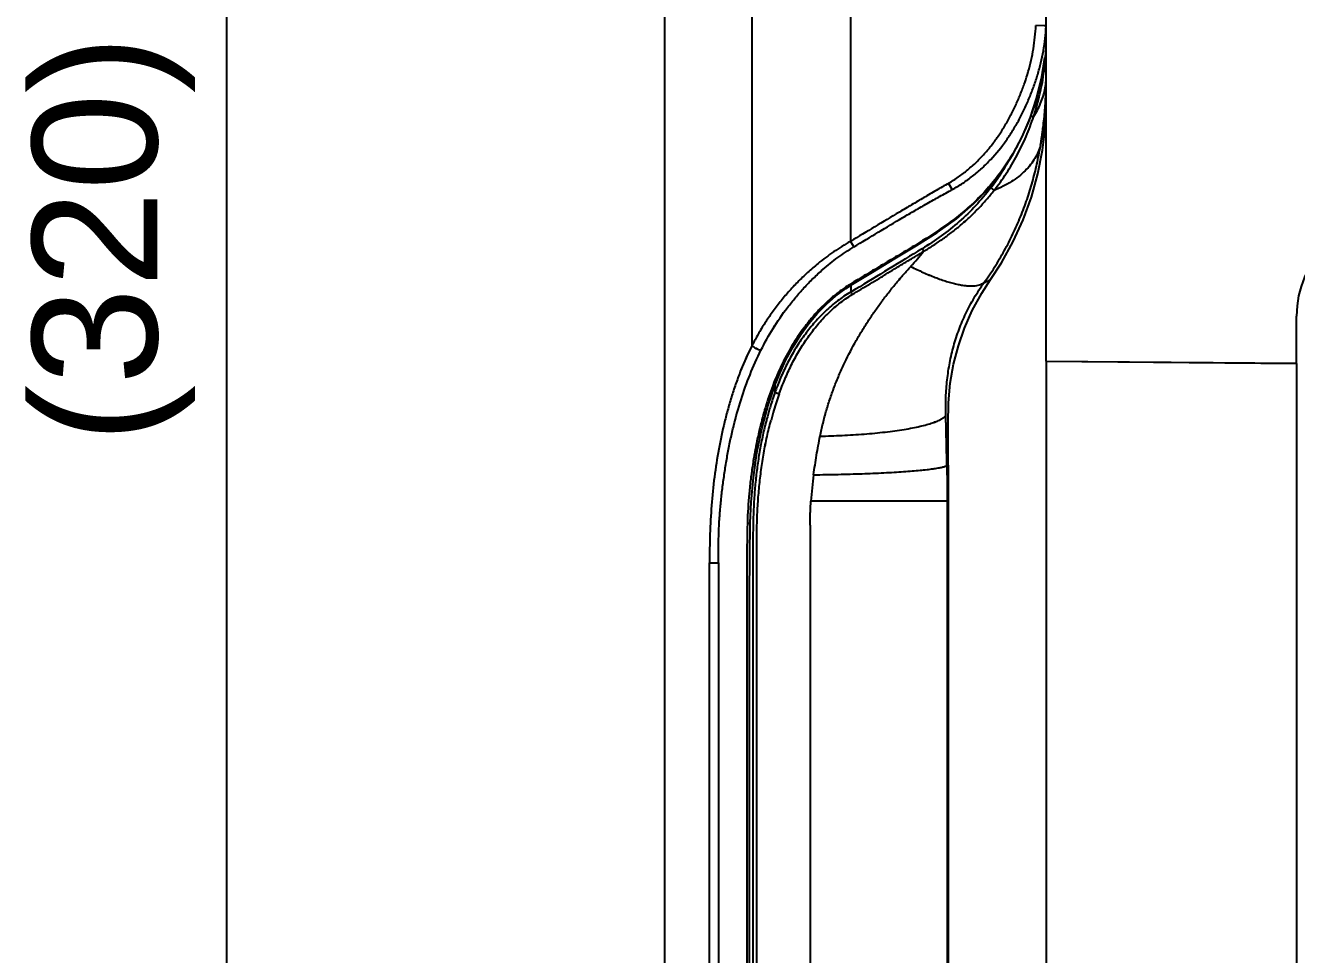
# Model space of a CAD drawing. Header units: millimetres. Extents: x 1236 to 1656, y -100 to 494.
# Drawn here: x 1529.57 to 1554.96, y 125.19 to 143.75 of the extents above; entities that cross this region are included whole.
import ezdxf

# ---------------------------------------------------------------- set-up
doc = ezdxf.new("R2010")
doc.units = ezdxf.units.MM
doc.header["$LTSCALE"] = 0.1
doc.layers.add('DIM', color=3, linetype='Continuous')
doc.styles.get("Standard").update_dxf_attribs({"font": 'arial.ttf'})
doc.dimstyles.new('ISO-25', dxfattribs={"dimtxt": 2.5, "dimasz": 2.5, "dimexe": 1.25, "dimexo": 0.625, "dimtad": 1, "dimlfac": 5, "dimtxsty": 'Standard', "dimcen": 2.5, "dimadec": 0, "dimazin": 0, "dimtfac": 1, "dimtmove": 0, "dimatfit": 3, "dimfxl": 0, "dimarcsym": 0})

# ---------------------------------------------------------------- blocks, each defined once
blk = doc.blocks.new('*D58')
at = {"layer": 'Defpoints', "color": 0}
for p in [(1533.592, 171.481), (1545.562, 171.481), (1542.362, 107.493)]:
    blk.add_point(p, dxfattribs=at)
at = {"layer": 'DIM', "color": 0, "lineweight": -2}
for p, q in [((1544.937, 171.481), (1532.342, 171.481)), ((1533.592, 109.993), (1533.592, 168.981)), ((1541.737, 107.493), (1532.342, 107.493))]:
    blk.add_line(p, q, dxfattribs=at)
at = {"layer": 'DIM', "color": 0}
for points in [[(1533.175, 168.981), (1534.009, 168.981), (1533.592, 171.481)], [(1533.175, 109.993), (1534.009, 109.993), (1533.592, 107.493)]]:
    blk.add_solid(points, dxfattribs=at)
at = {"layer": 'DIM', "color": 0, "insert": (1531.328, 139.487), "char_height": 2.5, "attachment_point": 5, "rotation": 90}
blk.add_mtext('(320)', dxfattribs=at)

msp = doc.modelspace()

# ---------------------------------------------------------------- linework, layer by layer
for p, q in [((1542.334, 162.3958), (1542.334, 113.096)), ((1544.0838, 137.3582), (1544.0838, 161.4168)), ((1546.0498, 160.287), (1546.0498, 139.4403)), ((1549.9625, 137.0471), (1549.9625, 152.9811)), ((1549.9231, 143.7465), (1549.7558, 143.7534)), ((1549.959, 143.7451), (1549.9231, 143.7465)), ((1549.9579, 143.4785), (1549.9625, 143.4785)), ((1549.9326, 143.1118), (1549.9324, 143.1118)), ((1549.9326, 143.1117), (1549.9324, 143.1117)), ((1549.6539, 141.9478), (1549.7078, 141.9309)), ((1549.6539, 141.9477), (1549.7078, 141.9308)), ((1548.0846, 140.4747), (1548.0105, 140.6008)), ((1548.0846, 140.4746), (1548.0105, 140.6007)), ((1548.8519, 140.5067), (1548.9187, 140.4562)), ((1548.8519, 140.5066), (1548.9187, 140.4561)), ((1546.0498, 139.4403), (1546.117, 139.3292)), ((1546.0498, 139.4402), (1546.117, 139.3291)), ((1546.0556, 138.5633), (1546.0556, 138.426)), ((1546.0556, 138.5633), (1546.0556, 138.4259)), ((1546.1527, 138.4846), (1546.0556, 138.426)), ((1546.1527, 138.4846), (1546.0556, 138.4259)), ((1546.0912, 138.5861), (1546.0793, 138.6044)), ((1546.0912, 138.5861), (1546.0794, 138.6044)), ((1554.9626, 137.0034), (1554.9626, 137.9491)), ((1554.9626, 137.0034), (1554.9626, 137.949)), ((1549.9625, 137.0471), (1554.9626, 137.0034)), ((1549.9625, 137.047), (1554.9626, 137.0034)), ((1549.9625, 137.0434), (1549.9625, 117.6809)), ((1554.9626, 136.9998), (1549.9625, 137.0434)), ((1549.9625, 137.0434), (1549.9625, 117.6809)), ((1554.9626, 136.9997), (1549.9625, 137.0434)), ((1554.9626, 136.9998), (1554.9626, 117.6809)), ((1554.9626, 136.9997), (1554.9626, 117.6809)), ((1544.4078, 136.1697), (1544.5383, 136.5579)), ((1544.4078, 136.1697), (1544.5383, 136.5578)), ((1544.5117, 136.5533), (1544.4977, 136.5559)), ((1544.5117, 136.5532), (1544.4977, 136.5558)), ((1544.5385, 136.5583), (1544.5384, 136.5579)), ((1544.5385, 136.5582), (1544.5384, 136.5578)), ((1544.5437, 136.4294), (1544.5437, 136.5712)), ((1544.5437, 136.4293), (1544.5437, 136.5711)), ((1544.2807, 135.6969), (1544.4078, 136.1697)), ((1544.2807, 135.6968), (1544.4078, 136.1697)), ((1544.3514, 136.1235), (1544.3465, 136.1071)), ((1544.3514, 136.1235), (1544.3465, 136.107)), ((1547.9766, 134.9639), (1548.0006, 134.9726)), ((1547.9766, 134.9639), (1548.0006, 134.9726)), ((1548.0006, 134.9717), (1548.0006, 113.0463)), ((1548.0006, 134.9716), (1548.0006, 113.0463)), ((1547.9819, 134.2535), (1545.2613, 134.2535)), ((1547.9819, 134.2534), (1545.2613, 134.2534)), ((1547.9819, 134.2535), (1547.9819, 114.8892)), ((1547.9819, 134.2534), (1547.9819, 114.8892)), ((1545.2444, 133.7732), (1545.2444, 114.0111)), ((1545.2444, 133.7731), (1545.2444, 114.011)), ((1544.1028, 133.4317), (1544.1033, 113.6354)), ((1544.1028, 133.4317), (1544.1033, 113.6354)), ((1543.2363, 113.4052), (1543.2363, 133.0199)), ((1543.2363, 113.4052), (1543.2363, 133.0199))]:
    msp.add_line(p, q)
for points in [[(1546.0912, 138.5861), (1546.4906, 138.8267), (1546.9379, 139.0965), (1547.3709, 139.3581), (1547.7858, 139.6166), (1548.1662, 139.8927), (1548.5111, 140.1888), (1548.8137, 140.5049), (1549.0724, 140.834), (1549.2911, 141.1721), (1549.4786, 141.5268), (1549.6381, 141.9005), (1549.7701, 142.2962), (1549.8738, 142.7283), (1549.9327, 143.1118)], [(1546.0912, 138.5861), (1546.4906, 138.8266), (1546.938, 139.0964), (1547.3709, 139.3581), (1547.7859, 139.6166), (1548.1662, 139.8927), (1548.5111, 140.1887), (1548.8137, 140.5048), (1549.0724, 140.834), (1549.2911, 141.172), (1549.4786, 141.5268), (1549.6381, 141.9004), (1549.7701, 142.2961), (1549.8738, 142.7282), (1549.9327, 143.1117)], [(1548.8498, 138.6767), (1549.0689, 139.0141), (1549.3018, 139.4356), (1549.501, 139.8733), (1549.6657, 140.3253), (1549.7949, 140.7888), (1549.8878, 141.2611), (1549.9438, 141.7401), (1549.9625, 142.2207)], [(1548.8498, 138.6766), (1549.0689, 139.014), (1549.3018, 139.4355), (1549.501, 139.8733), (1549.6657, 140.3252), (1549.7949, 140.7888), (1549.8878, 141.2611), (1549.9438, 141.74), (1549.9625, 142.2206)], [(1548.0006, 134.9727), (1548.0006, 135.355), (1548.0004, 135.7989), (1548.0069, 136.2152), (1548.0439, 136.611), (1548.1112, 136.9896), (1548.207, 137.3547), (1548.3311, 137.7097), (1548.485, 138.0578), (1548.6732, 138.4037), (1548.8498, 138.6767)], [(1548.0006, 134.9726), (1548.0006, 135.3549), (1548.0004, 135.7988), (1548.0069, 136.2151), (1548.0439, 136.6109), (1548.1112, 136.9895), (1548.207, 137.3546), (1548.3311, 137.7097), (1548.485, 138.0577), (1548.6732, 138.4036), (1548.8498, 138.6766)], [(1544.9047, 137.3354), (1545.0577, 137.5772), (1545.2205, 137.7997), (1545.3924, 138.0033), (1545.5728, 138.1883), (1545.7608, 138.3538), (1545.9559, 138.4994), (1546.0912, 138.5861)], [(1544.9047, 137.3353), (1545.0577, 137.5771), (1545.2205, 137.7996), (1545.3924, 138.0033), (1545.5728, 138.1882), (1545.7609, 138.3538), (1545.9559, 138.4993), (1546.0912, 138.5861)], [(1544.5385, 136.5583), (1544.6303, 136.7891), (1544.762, 137.0732), (1544.9047, 137.3354)], [(1544.5385, 136.5582), (1544.6303, 136.789), (1544.7621, 137.0731), (1544.9047, 137.3353)], [(1544.0441, 133.8153), (1544.064, 134.2321), (1544.1104, 134.7264), (1544.1821, 135.2144), (1544.2807, 135.6969)], [(1544.0441, 133.8152), (1544.064, 134.2321), (1544.1104, 134.7263), (1544.1821, 135.2144), (1544.2807, 135.6968)], [(1544.0364, 122.3587), (1544.0364, 123.427), (1544.0363, 124.4577), (1544.0363, 125.4531), (1544.0362, 126.4161), (1544.0362, 127.3482), (1544.0363, 128.2514), (1544.0363, 129.1269), (1544.0364, 129.976), (1544.0365, 130.8004), (1544.0366, 131.601), (1544.0368, 132.3814), (1544.0373, 133.1462), (1544.0446, 133.8154)], [(1544.0365, 122.3587), (1544.0364, 123.4269), (1544.0363, 124.4577), (1544.0363, 125.4531), (1544.0363, 126.4161), (1544.0362, 127.3482), (1544.0363, 128.2514), (1544.0363, 129.1269), (1544.0364, 129.976), (1544.0365, 130.8003), (1544.0367, 131.6009), (1544.0368, 132.3814), (1544.0373, 133.1461), (1544.0446, 133.8153)]]:
    msp.add_lwpolyline(points)
for centre, radius, start, end in [((1546.354, 143.8994), 3.6083, 357.3742, 357.54977), ((1545.3599, 143.4797), 4.6026, 356.87103, 359.98451), ((1545.2435, 143.4859), 4.7191, 355.43852, 356.87394), ((1545.2435, 143.4858), 4.7191, 355.43852, 356.87394), ((1548.5756, 142.7524), 1.3869, 354.13654, 359.97702), ((1548.5756, 142.7523), 1.3869, 354.13654, 359.97702), ((1544.2166, 142.4977), 5.7459, 348.37692, 359.9808), ((1544.2166, 142.4976), 5.7459, 348.37692, 359.9808), ((1548.5368, 142.7567), 1.4259, 348.40104, 354.12399), ((1548.5368, 142.7566), 1.4259, 348.40104, 354.12399), ((1557.065, 140.1317), 7.3208, 170.34403, 170.49995), ((1557.065, 140.1317), 7.3207, 170.34403, 170.49995), ((1545.0394, 143.4376), 4.8088, 322.44904, 330.1228), ((1545.0394, 143.4375), 4.8088, 322.44904, 330.1228), ((1556.9626, 137.949), 2, 90.5, 180), ((1544.3199, 141.6546), 3.9992, 317.28921, 322.92566), ((1544.3199, 141.6545), 3.9992, 317.28921, 322.92566), ((1552.7579, 142.488), 6.1692, 211.18381, 211.72811), ((1552.7578, 142.4879), 6.1691, 211.18381, 211.72811), ((1551.17, 141.5087), 5.9716, 211.07952, 211.62749), ((1551.17, 141.5086), 5.9716, 211.07952, 211.62749), ((1550.467, 134.2946), 6.3832, 159.25242, 163.3504), ((1550.467, 134.2946), 6.3832, 159.25242, 163.3504), ((1551.6612, 133.946), 7.5384, 160.76542, 163.02483), ((1551.6612, 133.946), 7.5384, 160.76542, 163.02483), ((1549.5175, 134.6728), 5.3615, 159.24817, 159.43725), ((1549.5175, 134.6727), 5.3615, 159.24817, 159.43725), ((1551.7895, 133.8825), 7.5886, 160.66497, 163.24472), ((1551.7895, 133.8825), 7.5886, 160.66497, 163.24472), ((1549.5206, 134.656), 5.2834, 159.10544, 160.38762), ((1549.5206, 134.6559), 5.2834, 159.10544, 160.38762), ((1551.6077, 133.9628), 7.4823, 163.0283, 163.41815), ((1551.6077, 133.9628), 7.4823, 163.0283, 163.41815), ((1551.5785, 133.9712), 7.4519, 165.13794, 165.30796), ((1551.5785, 133.9712), 7.4519, 165.13794, 165.30796), ((1551.5855, 133.9693), 7.4592, 163.41741, 165.13776), ((1551.5855, 133.9693), 7.4592, 163.41741, 165.13776), ((1551.6911, 133.9124), 7.4858, 163.24653, 164.89226), ((1551.6911, 133.9124), 7.4858, 163.24653, 164.89226), ((1553.9377, 133.6361), 8.6984, 172.45436, 175.9299), ((1553.9377, 133.636), 8.6984, 172.45436, 175.9299), ((1543.3703, 197.5243), 64.5043, 269.880953, 270.03969), ((1543.3704, 197.5241), 64.5041, 269.880953, 270.03969)]:
    msp.add_arc(centre, radius, start, end)
for points, knots in [([(1548.0105, 140.6008), (1548.078, 140.6397), (1548.2097, 140.7238), (1548.3957, 140.8662), (1548.57, 141.0228), (1548.7322, 141.1918), (1548.882, 141.3717), (1549.0195, 141.5611), (1549.1448, 141.7588), (1549.2584, 141.9634), (1549.3606, 142.1739), (1549.4521, 142.3892), (1549.5339, 142.6085), (1549.6046, 142.8316), (1549.6628, 143.0583), (1549.7069, 143.2881), (1549.738, 143.5201), (1549.751, 143.6756), (1549.7557, 143.7534)], [0, 0, 0, 0, 0.0624681, 0.1250271, 0.1875761, 0.2500847, 0.3125835, 0.375075, 0.4375703, 0.5000479, 0.5625177, 0.6250146, 0.6875321, 0.7500285, 0.8125, 0.8749922, 0.9375125, 1, 1, 1, 1]), ([(1548.0846, 140.4747), (1548.1561, 140.5137), (1548.2958, 140.5984), (1548.494, 140.7427), (1548.6804, 140.9022), (1548.9123, 141.1323), (1549.1189, 141.3862), (1549.2989, 141.6581), (1549.4209, 141.8701), (1549.5306, 142.0886), (1549.6289, 142.3126), (1549.7168, 142.5407), (1549.7932, 142.7729), (1549.8569, 143.0089), (1549.9068, 143.2483), (1549.9418, 143.4902), (1549.9548, 143.6527), (1549.9585, 143.7341)], [0, 0, 0, 0, 0.0624666, 0.1250746, 0.1877616, 0.2504006, 0.3753856, 0.4378569, 0.5003107, 0.5627912, 0.6252944, 0.6877735, 0.7502102, 0.8126363, 0.8751083, 0.9375856, 1, 1, 1, 1]), ([(1549.9324, 143.1118), (1549.9176, 142.9832), (1549.877, 142.727), (1549.7863, 142.3489), (1549.6683, 141.9782), (1549.5218, 141.6179), (1549.3459, 141.2709), (1549.1413, 140.9399), (1548.9473, 140.6798), (1548.7788, 140.4827), (1548.646, 140.3407), (1548.5069, 140.205), (1548.3618, 140.0757), (1548.2116, 139.9524), (1548.0056, 139.795), (1547.7395, 139.6104), (1547.4658, 139.4375), (1547.2446, 139.3032), (1547.0779, 139.2038), (1546.9109, 139.1048), (1546.6883, 138.9727), (1546.4105, 138.8069), (1546.1894, 138.6724), (1546.0793, 138.6044)], [0, 0, 0, 0, 0.0624734, 0.1250041, 0.1875272, 0.250025, 0.3125363, 0.3750677, 0.4376242, 0.468907, 0.5001777, 0.5314319, 0.5626778, 0.5939349, 0.6252073, 0.6877357, 0.7501907, 0.7814141, 0.8126401, 0.8438687, 0.8750985, 0.9375552, 1, 1, 1, 1]), ([(1549.9324, 143.1117), (1549.9176, 142.9831), (1549.877, 142.727), (1549.7863, 142.3488), (1549.6683, 141.9782), (1549.5218, 141.6178), (1549.3459, 141.2708), (1549.1413, 140.9398), (1548.9473, 140.6797), (1548.7788, 140.4826), (1548.646, 140.3406), (1548.5069, 140.2049), (1548.3618, 140.0757), (1548.2116, 139.9523), (1548.0057, 139.795), (1547.7395, 139.6103), (1547.4658, 139.4374), (1547.2446, 139.3032), (1547.0779, 139.2037), (1546.9109, 139.1048), (1546.6883, 138.9726), (1546.4106, 138.8069), (1546.1894, 138.6724), (1546.0794, 138.6044)], [0, 0, 0, 0, 0.0624734, 0.1250041, 0.1875272, 0.250025, 0.3125363, 0.3750677, 0.4376242, 0.468907, 0.5001777, 0.5314319, 0.5626778, 0.5939349, 0.6252073, 0.6877357, 0.7501907, 0.7814141, 0.8126401, 0.8438687, 0.8750985, 0.9375552, 1, 1, 1, 1]), ([(1549.708, 141.9308), (1549.7704, 142.1218), (1549.8744, 142.5111), (1549.9317, 142.9102), (1549.9477, 143.1105)], [0, 0, 0, 0, 0.5000114, 1, 1, 1, 1]), ([(1549.708, 141.9307), (1549.7704, 142.1218), (1549.8744, 142.5111), (1549.9317, 142.9101), (1549.9477, 143.1105)], [0, 0, 0, 0, 0.5000114, 1, 1, 1, 1]), ([(1549.848, 141.3597), (1549.8504, 141.3743), (1549.8552, 141.4037), (1549.8623, 141.4479), (1549.8692, 141.4924), (1549.878, 141.5516), (1549.8884, 141.6254), (1549.9036, 141.7432), (1549.92, 141.8899), (1549.9359, 142.0651), (1549.948, 142.239), (1549.9592, 142.4677), (1549.9625, 142.6385), (1549.9625, 142.7518)], [0, 0, 0, 0, 0.0317517, 0.0639437, 0.0960998, 0.1282371, 0.1922964, 0.2561207, 0.3830339, 0.5088643, 0.6335507, 0.7570059, 1, 1, 1, 1]), ([(1549.848, 141.3596), (1549.8504, 141.3742), (1549.8552, 141.4036), (1549.8623, 141.4479), (1549.8692, 141.4923), (1549.878, 141.5515), (1549.8884, 141.6254), (1549.9036, 141.7432), (1549.92, 141.8898), (1549.9359, 142.065), (1549.948, 142.239), (1549.9592, 142.4676), (1549.9625, 142.6385), (1549.9625, 142.7517)], [0, 0, 0, 0, 0.0317517, 0.0639437, 0.0960998, 0.1282371, 0.1922964, 0.2561207, 0.3830339, 0.5088643, 0.6335507, 0.7570059, 1, 1, 1, 1]), ([(1549.7078, 141.9308), (1549.7627, 142.0153), (1549.8338, 142.1474), (1549.9005, 142.3318), (1549.9242, 142.424), (1549.9336, 142.47)], [0, 0, 0, 0, 0.5144502, 0.7605696, 1, 1, 1, 1]), ([(1549.7078, 141.9308), (1549.7627, 142.0152), (1549.8338, 142.1474), (1549.9005, 142.3317), (1549.9242, 142.424), (1549.9336, 142.4699)], [0, 0, 0, 0, 0.5144502, 0.7605696, 1, 1, 1, 1]), ([(1548.9187, 140.4562), (1549.005, 140.5665), (1549.1277, 140.7375), (1549.2759, 140.9752), (1549.4137, 141.2192), (1549.5656, 141.5352), (1549.6643, 141.7977), (1549.7078, 141.9308)], [0, 0, 0, 0, 0.2499819, 0.3750226, 0.5000445, 0.7500389, 1, 1, 1, 1]), ([(1548.9187, 140.4561), (1549.005, 140.5664), (1549.1277, 140.7374), (1549.2759, 140.9751), (1549.4137, 141.2191), (1549.5656, 141.5351), (1549.6643, 141.7976), (1549.7078, 141.9308)], [0, 0, 0, 0, 0.2499819, 0.3750226, 0.5000445, 0.7500389, 1, 1, 1, 1]), ([(1548.7172, 138.6139), (1548.7915, 138.7163), (1548.9337, 138.9255), (1549.1272, 139.2508), (1549.2995, 139.5858), (1549.4505, 139.9283), (1549.5805, 140.2762), (1549.6893, 140.6287), (1549.7779, 140.9831), (1549.8249, 141.2212), (1549.8447, 141.34)], [0, 0, 0, 0, 0.1275556, 0.2547911, 0.3812782, 0.507024, 0.6318629, 0.7554796, 0.8786147, 1, 1, 1, 1]), ([(1548.7172, 138.6138), (1548.7915, 138.7163), (1548.9337, 138.9255), (1549.1272, 139.2508), (1549.2995, 139.5857), (1549.4505, 139.9282), (1549.5805, 140.2762), (1549.6893, 140.6286), (1549.7779, 140.983), (1549.8249, 141.2212), (1549.8447, 141.34)], [0, 0, 0, 0, 0.1275556, 0.2547911, 0.3812782, 0.507024, 0.6318629, 0.7554796, 0.8786147, 1, 1, 1, 1]), ([(1549.8479, 141.3596), (1549.8361, 141.3147), (1549.8051, 141.2246), (1549.7385, 141.0942), (1549.6507, 140.9679), (1549.5416, 140.8475), (1549.4124, 140.7343), (1549.2642, 140.6299), (1549.0984, 140.5359), (1548.9801, 140.4816), (1548.9187, 140.4562)], [0, 0, 0, 0, 0.1038367, 0.2122267, 0.3262252, 0.4468345, 0.5745217, 0.7094152, 0.8514407, 1, 1, 1, 1]), ([(1549.8479, 141.3595), (1549.8361, 141.3146), (1549.8051, 141.2245), (1549.7385, 141.0942), (1549.6507, 140.9678), (1549.5416, 140.8474), (1549.4124, 140.7343), (1549.2642, 140.6298), (1549.0984, 140.5358), (1548.9801, 140.4815), (1548.9187, 140.4562)], [0, 0, 0, 0, 0.1038367, 0.2122267, 0.3262252, 0.4468345, 0.5745217, 0.7094152, 0.8514407, 1, 1, 1, 1]), ([(1548.0105, 140.6008), (1547.9283, 140.5532), (1547.7641, 140.458), (1547.5178, 140.3148), (1547.2723, 140.1705), (1546.9458, 139.9767), (1546.5384, 139.733), (1546.2128, 139.5377), (1546.0498, 139.4403)], [0, 0, 0, 0, 0.1249967, 0.2500044, 0.3750061, 0.5000039, 0.7500022, 1, 1, 1, 1]), ([(1548.0105, 140.6007), (1547.9284, 140.5531), (1547.7641, 140.4579), (1547.5179, 140.3148), (1547.2723, 140.1704), (1546.9458, 139.9766), (1546.5384, 139.7329), (1546.2128, 139.5376), (1546.0498, 139.4402)], [0, 0, 0, 0, 0.1249967, 0.2500044, 0.3750061, 0.5000039, 0.7500022, 1, 1, 1, 1]), ([(1546.117, 139.3293), (1546.28, 139.4266), (1546.6053, 139.6223), (1547.0125, 139.8659), (1547.3394, 140.0578), (1547.5853, 140.1991), (1547.8337, 140.3378), (1548.0005, 140.429), (1548.0846, 140.4748)], [0, 0, 0, 0, 0.2501741, 0.5002128, 0.6251673, 0.7496118, 0.8738095, 1, 1, 1, 1]), ([(1546.117, 139.3292), (1546.28, 139.4265), (1546.6053, 139.6223), (1547.0125, 139.8658), (1547.3394, 140.0578), (1547.5853, 140.1991), (1547.8338, 140.3377), (1548.0005, 140.4289), (1548.0846, 140.4747)], [0, 0, 0, 0, 0.2501741, 0.5002128, 0.6251673, 0.7496118, 0.8738095, 1, 1, 1, 1]), ([(1548.8519, 140.5068), (1548.7585, 140.385), (1548.5592, 140.1509), (1548.2275, 139.8308), (1547.8673, 139.5432), (1547.6113, 139.3732), (1547.4801, 139.2937)], [0, 0, 0, 0, 0.2499871, 0.500001, 0.7500171, 1, 1, 1, 1]), ([(1548.8519, 140.5067), (1548.7585, 140.385), (1548.5592, 140.1508), (1548.2275, 139.8308), (1547.8673, 139.5431), (1547.6113, 139.3731), (1547.4801, 139.2936)], [0, 0, 0, 0, 0.2499871, 0.500001, 0.7500171, 1, 1, 1, 1]), ([(1547.5107, 139.2437), (1547.5784, 139.2821), (1547.7117, 139.3628), (1547.9052, 139.494), (1548.0925, 139.634), (1548.2438, 139.7569), (1548.3611, 139.8594), (1548.4472, 139.9385), (1548.531, 140.0197), (1548.6125, 140.1034), (1548.6918, 140.1892), (1548.7948, 140.306), (1548.8696, 140.3958), (1548.9187, 140.4562)], [0, 0, 0, 0, 0.1249316, 0.2499598, 0.3750621, 0.500131, 0.5626331, 0.6251122, 0.6875785, 0.7500496, 0.8125384, 0.8750413, 1, 1, 1, 1]), ([(1547.5107, 139.2437), (1547.5784, 139.282), (1547.7117, 139.3627), (1547.9052, 139.494), (1548.0925, 139.634), (1548.2438, 139.7569), (1548.3611, 139.8594), (1548.4472, 139.9384), (1548.531, 140.0197), (1548.6125, 140.1034), (1548.6918, 140.1892), (1548.7948, 140.3059), (1548.8696, 140.3957), (1548.9187, 140.4561)], [0, 0, 0, 0, 0.1249316, 0.2499598, 0.3750621, 0.500131, 0.5626331, 0.6251122, 0.6875785, 0.7500496, 0.8125384, 0.8750413, 1, 1, 1, 1]), ([(1546.0498, 139.4404), (1545.9349, 139.3763), (1545.7127, 139.2379), (1545.5036, 139.0805), (1545.4031, 138.9983)], [0, 0, 0, 0, 0.5031556, 1, 1, 1, 1]), ([(1546.0498, 139.4403), (1545.9349, 139.3762), (1545.7128, 139.2378), (1545.5037, 139.0805), (1545.4031, 138.9983)], [0, 0, 0, 0, 0.5031556, 1, 1, 1, 1]), ([(1545.5003, 138.8784), (1545.5959, 138.9619), (1545.7947, 139.122), (1546.0071, 139.2637), (1546.117, 139.3293)], [0, 0, 0, 0, 0.4981023, 1, 1, 1, 1]), ([(1545.5003, 138.8783), (1545.5959, 138.9619), (1545.7947, 139.1219), (1546.0071, 139.2636), (1546.117, 139.3292)], [0, 0, 0, 0, 0.4981023, 1, 1, 1, 1]), ([(1546.0853, 138.3772), (1546.1437, 138.4148), (1546.2626, 138.487), (1546.4427, 138.5921), (1546.5913, 138.6823), (1546.7097, 138.755), (1546.8282, 138.8277), (1546.9468, 138.9002), (1547.0658, 138.9721), (1547.1552, 139.0257), (1547.2298, 139.0701), (1547.2896, 139.1056), (1547.3495, 139.141), (1547.4241, 139.1856), (1547.4823, 139.2237), (1547.5107, 139.2437)], [0, 0, 0, 0, 0.1249654, 0.2500008, 0.3749992, 0.4374929, 0.4999916, 0.6249899, 0.6874735, 0.7499515, 0.8124548, 0.843726, 0.8750142, 0.9375727, 1, 1, 1, 1]), ([(1546.0853, 138.3772), (1546.1438, 138.4147), (1546.2626, 138.4869), (1546.4427, 138.5921), (1546.5913, 138.6822), (1546.7097, 138.7549), (1546.8282, 138.8276), (1546.9468, 138.9001), (1547.0658, 138.972), (1547.1552, 139.0256), (1547.2298, 139.0701), (1547.2896, 139.1056), (1547.3495, 139.1409), (1547.4241, 139.1856), (1547.4823, 139.2236), (1547.5107, 139.2436)], [0, 0, 0, 0, 0.1249654, 0.2500008, 0.3749992, 0.4374929, 0.4999916, 0.6249899, 0.6874735, 0.7499515, 0.8124548, 0.843726, 0.8750142, 0.9375727, 1, 1, 1, 1]), ([(1547.4801, 139.2937), (1547.2586, 139.1593), (1546.8165, 138.8889), (1546.3743, 138.6187), (1546.1527, 138.4846)], [0, 0, 0, 0, 0.5, 1, 1, 1, 1]), ([(1547.4801, 139.2936), (1547.2586, 139.1593), (1546.8165, 138.8889), (1546.3744, 138.6187), (1546.1527, 138.4846)], [0, 0, 0, 0, 0.5, 1, 1, 1, 1]), ([(1545.4031, 138.9983), (1545.3317, 138.94), (1545.1932, 138.8199), (1544.997, 138.6305), (1544.8137, 138.4343), (1544.6431, 138.2318), (1544.4851, 138.0231), (1544.3392, 137.808), (1544.2048, 137.5867), (1544.1228, 137.4351), (1544.0837, 137.3583)], [0, 0, 0, 0, 0.1305414, 0.2592324, 0.3858082, 0.5104351, 0.6337316, 0.7561435, 0.8780919, 1, 1, 1, 1]), ([(1545.4031, 138.9983), (1545.3317, 138.9399), (1545.1932, 138.8199), (1544.997, 138.6304), (1544.8137, 138.4342), (1544.6431, 138.2318), (1544.4851, 138.023), (1544.3392, 137.808), (1544.2049, 137.5866), (1544.1228, 137.435), (1544.0837, 137.3583)], [0, 0, 0, 0, 0.1305414, 0.2592324, 0.3858082, 0.5104351, 0.6337316, 0.7561435, 0.8780919, 1, 1, 1, 1]), ([(1545.4446, 135.5497), (1545.4622, 135.6366), (1545.5, 135.8089), (1545.568, 136.0635), (1545.6466, 136.3123), (1545.7349, 136.5549), (1545.8318, 136.7912), (1545.9705, 137.0956), (1546.1239, 137.3885), (1546.2897, 137.6693), (1546.4182, 137.8715), (1546.5508, 138.0667), (1546.6869, 138.2549), (1546.8258, 138.4361), (1546.9438, 138.5819), (1547.0392, 138.6951), (1547.1108, 138.7777), (1547.1829, 138.8584), (1547.2311, 138.9116), (1547.2549, 138.9381)], [0, 0, 0, 0, 0.0683378, 0.1360545, 0.2031156, 0.2694961, 0.3351523, 0.4000402, 0.527417, 0.5898802, 0.6514729, 0.7121484, 0.7718557, 0.8305464, 0.8881695, 0.9165655, 0.9446751, 0.9724887, 1, 1, 1, 1]), ([(1545.4446, 135.5497), (1545.4622, 135.6365), (1545.5, 135.8089), (1545.568, 136.0634), (1545.6466, 136.3122), (1545.7349, 136.5549), (1545.8318, 136.7912), (1545.9705, 137.0956), (1546.1239, 137.3885), (1546.2897, 137.6692), (1546.4182, 137.8715), (1546.5508, 138.0667), (1546.6869, 138.2549), (1546.8258, 138.436), (1546.9438, 138.5819), (1547.0392, 138.695), (1547.1108, 138.7777), (1547.1829, 138.8583), (1547.2311, 138.9115), (1547.255, 138.938)], [0, 0, 0, 0, 0.0683378, 0.1360545, 0.2031156, 0.2694961, 0.3351523, 0.4000402, 0.527417, 0.5898802, 0.6514729, 0.7121484, 0.7718557, 0.8305464, 0.8881695, 0.9165655, 0.9446751, 0.9724887, 1, 1, 1, 1]), ([(1547.2549, 138.9381), (1547.3372, 138.897), (1547.499, 138.8203), (1547.7018, 138.7353), (1547.8582, 138.6777), (1547.9687, 138.6411), (1548.0741, 138.6102), (1548.1739, 138.5854), (1548.2674, 138.567), (1548.3541, 138.5549), (1548.4337, 138.5491), (1548.5059, 138.5495), (1548.5704, 138.5563), (1548.6271, 138.5691), (1548.676, 138.5878), (1548.7045, 138.6047), (1548.717, 138.614)], [0, 0, 0, 0, 0.1788061, 0.3475713, 0.4269667, 0.5024708, 0.5737084, 0.640325, 0.702033, 0.7587255, 0.810372, 0.8570022, 0.8987752, 0.9361126, 0.9696029, 1, 1, 1, 1]), ([(1547.2549, 138.938), (1547.3373, 138.8969), (1547.499, 138.8202), (1547.7018, 138.7352), (1547.8582, 138.6777), (1547.9687, 138.641), (1548.0741, 138.6101), (1548.1739, 138.5854), (1548.2674, 138.5669), (1548.3541, 138.5548), (1548.4338, 138.549), (1548.5059, 138.5495), (1548.5704, 138.5562), (1548.6271, 138.569), (1548.676, 138.5877), (1548.7045, 138.6046), (1548.717, 138.614)], [0, 0, 0, 0, 0.1788061, 0.3475713, 0.4269667, 0.5024708, 0.5737084, 0.640325, 0.702033, 0.7587255, 0.810372, 0.8570022, 0.8987752, 0.9361126, 0.9696029, 1, 1, 1, 1]), ([(1544.2621, 137.2643), (1544.3366, 137.4141), (1544.4993, 137.7079), (1544.7376, 138.055), (1544.95, 138.3196), (1545.1214, 138.5133), (1545.3045, 138.7008), (1545.4337, 138.8202), (1545.5003, 138.8784)], [0, 0, 0, 0, 0.2451986, 0.4914803, 0.6160481, 0.742294, 0.8703835, 1, 1, 1, 1]), ([(1544.2621, 137.2642), (1544.3366, 137.414), (1544.4993, 137.7078), (1544.7376, 138.0549), (1544.95, 138.3196), (1545.1214, 138.5132), (1545.3045, 138.7007), (1545.4337, 138.8201), (1545.5003, 138.8783)], [0, 0, 0, 0, 0.2451986, 0.4914803, 0.6160481, 0.742294, 0.8703835, 1, 1, 1, 1]), ([(1548.7175, 138.6143), (1548.7288, 138.6194), (1548.7494, 138.6288), (1548.7774, 138.6419), (1548.7973, 138.6513), (1548.8108, 138.6577), (1548.8192, 138.6617), (1548.8265, 138.6652), (1548.8328, 138.6683), (1548.838, 138.6708), (1548.8422, 138.6728), (1548.8451, 138.6743), (1548.8469, 138.6752), (1548.8479, 138.6756), (1548.8486, 138.676), (1548.8492, 138.6763), (1548.8495, 138.6765), (1548.8497, 138.6765), (1548.8497, 138.6766)], [0, 0, 0, 0, 0.2551041, 0.4646683, 0.6347834, 0.7067954, 0.7705128, 0.8260678, 0.8735926, 0.9132196, 0.9451041, 0.9694776, 0.9789249, 0.986587, 0.9924947, 0.9966789, 0.9991704, 1, 1, 1, 1]), ([(1548.7175, 138.6142), (1548.7288, 138.6193), (1548.7494, 138.6288), (1548.7774, 138.6418), (1548.7973, 138.6512), (1548.8108, 138.6576), (1548.8192, 138.6617), (1548.8265, 138.6652), (1548.8328, 138.6682), (1548.838, 138.6707), (1548.8422, 138.6728), (1548.8451, 138.6742), (1548.8469, 138.6751), (1548.8479, 138.6756), (1548.8487, 138.676), (1548.8492, 138.6762), (1548.8495, 138.6764), (1548.8497, 138.6765), (1548.8497, 138.6765)], [0, 0, 0, 0, 0.2551041, 0.4646683, 0.6347834, 0.7067954, 0.7705128, 0.8260678, 0.8735926, 0.9132196, 0.9451041, 0.9694776, 0.9789249, 0.986587, 0.9924947, 0.9966789, 0.9991704, 1, 1, 1, 1]), ([(1546.0556, 138.426), (1545.9641, 138.3732), (1545.7891, 138.2564), (1545.5506, 138.0533), (1545.3373, 137.83), (1545.147, 137.5921), (1544.9775, 137.3433), (1544.8277, 137.0845), (1544.6963, 136.8167), (1544.62, 136.6331), (1544.5846, 136.5403)], [0, 0, 0, 0, 0.1300824, 0.2582898, 0.3849728, 0.5098108, 0.6329279, 0.7553758, 0.8776836, 1, 1, 1, 1]), ([(1546.0556, 138.4259), (1545.9641, 138.3731), (1545.7891, 138.2563), (1545.5506, 138.0532), (1545.3373, 137.8299), (1545.147, 137.5921), (1544.9775, 137.3432), (1544.8277, 137.0844), (1544.6963, 136.8166), (1544.62, 136.633), (1544.5846, 136.5402)], [0, 0, 0, 0, 0.1300824, 0.2582898, 0.3849728, 0.5098108, 0.6329279, 0.7553758, 0.8776836, 1, 1, 1, 1]), ([(1546.0793, 138.6045), (1546.0153, 138.5662), (1545.8909, 138.4847), (1545.7145, 138.3492), (1545.5491, 138.2026), (1545.3944, 138.0463), (1545.25, 137.8818), (1545.0716, 137.6543), (1544.9516, 137.474), (1544.8778, 137.3507)], [0, 0, 0, 0, 0.1275726, 0.2541965, 0.3801322, 0.5054915, 0.6302386, 0.7542699, 1, 1, 1, 1]), ([(1546.0793, 138.6045), (1546.0153, 138.5661), (1545.8909, 138.4847), (1545.7145, 138.3492), (1545.5491, 138.2025), (1545.3944, 138.0462), (1545.25, 137.8818), (1545.0716, 137.6542), (1544.9516, 137.474), (1544.8778, 137.3507)], [0, 0, 0, 0, 0.1275726, 0.2541965, 0.3801322, 0.5054915, 0.6302386, 0.7542699, 1, 1, 1, 1]), ([(1547.9566, 135.9599), (1547.956, 135.9933), (1547.9548, 136.057), (1547.954, 136.1498), (1547.9547, 136.2383), (1547.9578, 136.3546), (1547.9657, 136.5), (1547.9818, 136.6739), (1548.0045, 136.8465), (1548.0434, 137.0733), (1548.1093, 137.3529), (1548.2165, 137.6816), (1548.3526, 138.003), (1548.5185, 138.316), (1548.6477, 138.5161), (1548.717, 138.6141)], [0, 0, 0, 0, 0.0356862, 0.0679611, 0.0990404, 0.130036, 0.1921524, 0.2543874, 0.3163364, 0.3777779, 0.4999248, 0.6224859, 0.7462861, 0.8718737, 1, 1, 1, 1]), ([(1547.9566, 135.9598), (1547.956, 135.9933), (1547.9548, 136.057), (1547.954, 136.1498), (1547.9547, 136.2382), (1547.9578, 136.3546), (1547.9657, 136.5), (1547.9818, 136.6739), (1548.0045, 136.8464), (1548.0434, 137.0732), (1548.1093, 137.3529), (1548.2165, 137.6816), (1548.3526, 138.003), (1548.5185, 138.316), (1548.6477, 138.516), (1548.7171, 138.614)], [0, 0, 0, 0, 0.0356862, 0.0679611, 0.0990404, 0.130036, 0.1921524, 0.2543874, 0.3163364, 0.3777779, 0.4999248, 0.6224859, 0.7462861, 0.8718737, 1, 1, 1, 1]), ([(1544.6289, 136.3951), (1544.663, 136.4923), (1544.7366, 136.6846), (1544.8646, 136.9658), (1545.0113, 137.2377), (1545.1784, 137.4992), (1545.3668, 137.7493), (1545.5789, 137.9845), (1545.817, 138.1986), (1545.9931, 138.3217), (1546.0853, 138.3773)], [0, 0, 0, 0, 0.1232651, 0.2463641, 0.3694272, 0.4927536, 0.6174466, 0.7437409, 0.8711849, 1, 1, 1, 1]), ([(1544.6289, 136.395), (1544.663, 136.4922), (1544.7366, 136.6846), (1544.8646, 136.9657), (1545.0113, 137.2376), (1545.1784, 137.4991), (1545.3668, 137.7492), (1545.5789, 137.9844), (1545.817, 138.1985), (1545.9931, 138.3217), (1546.0853, 138.3772)], [0, 0, 0, 0, 0.1232651, 0.2463641, 0.3694272, 0.4927536, 0.6174466, 0.7437409, 0.8711849, 1, 1, 1, 1]), ([(1544.0838, 137.3582), (1544.0021, 137.1997), (1543.892, 136.9542), (1543.7663, 136.6177), (1543.6805, 136.3595), (1543.6028, 136.0972), (1543.5097, 135.741), (1543.413, 135.2864), (1543.3275, 134.7303), (1543.2707, 134.1648), (1543.2407, 133.5936), (1543.2357, 133.2113), (1543.2363, 133.0199)], [0, 0, 0, 0, 0.1199664, 0.1805976, 0.2415961, 0.3029275, 0.3646201, 0.4891861, 0.6153706, 0.7428767, 0.8712751, 1, 1, 1, 1]), ([(1544.0838, 137.3582), (1544.0021, 137.1996), (1543.892, 136.9541), (1543.7663, 136.6177), (1543.6805, 136.3595), (1543.6028, 136.0971), (1543.5097, 135.7409), (1543.4131, 135.2863), (1543.3276, 134.7302), (1543.2707, 134.1648), (1543.2407, 133.5936), (1543.2357, 133.2113), (1543.2363, 133.0199)], [0, 0, 0, 0, 0.1199664, 0.1805976, 0.2415961, 0.3029275, 0.3646201, 0.4891861, 0.6153706, 0.7428767, 0.8712751, 1, 1, 1, 1]), ([(1543.4152, 133.0203), (1543.4153, 133.1137), (1543.4149, 133.2533), (1543.4162, 133.439), (1543.4188, 133.5771), (1543.4234, 133.715), (1543.4306, 133.8527), (1543.4403, 133.9904), (1543.4559, 134.1741), (1543.4794, 134.4035), (1543.5138, 134.6783), (1543.5544, 134.9521), (1543.6018, 135.2241), (1543.6561, 135.4933), (1543.7376, 135.8458), (1543.8583, 136.2771), (1544.0381, 136.7806), (1544.1832, 137.1051), (1544.2623, 137.2642)], [0, 0, 0, 0, 0.0641996, 0.0959427, 0.1275578, 0.1591188, 0.1906991, 0.2223224, 0.2539753, 0.3173325, 0.3807877, 0.4442463, 0.5075257, 0.5704585, 0.6329188, 0.756103, 0.8778892, 1, 1, 1, 1]), ([(1543.4152, 133.0202), (1543.4153, 133.1137), (1543.4149, 133.2533), (1543.4162, 133.4389), (1543.4188, 133.5771), (1543.4234, 133.7149), (1543.4306, 133.8526), (1543.4403, 133.9904), (1543.4559, 134.174), (1543.4794, 134.4035), (1543.5138, 134.6783), (1543.5545, 134.9521), (1543.6018, 135.2241), (1543.6561, 135.4933), (1543.7377, 135.8458), (1543.8583, 136.277), (1544.0381, 136.7806), (1544.1833, 137.105), (1544.2624, 137.2641)], [0, 0, 0, 0, 0.0641996, 0.0959427, 0.1275578, 0.1591188, 0.1906991, 0.2223224, 0.2539753, 0.3173325, 0.3807877, 0.4442463, 0.5075257, 0.5704585, 0.6329188, 0.756103, 0.8778892, 1, 1, 1, 1]), ([(1544.0838, 137.3582), (1544.0894, 137.3534), (1544.1016, 137.3438), (1544.1286, 137.3249), (1544.1661, 137.3027), (1544.2135, 137.2807), (1544.2463, 137.2689), (1544.2624, 137.2642)], [0, 0, 0, 0, 0.1094037, 0.2288931, 0.4870548, 0.7522041, 1, 1, 1, 1]), ([(1544.0838, 137.3582), (1544.0894, 137.3534), (1544.1016, 137.3437), (1544.1286, 137.3248), (1544.1661, 137.3026), (1544.2136, 137.2806), (1544.2463, 137.2689), (1544.2624, 137.2641)], [0, 0, 0, 0, 0.1094037, 0.2288931, 0.4870548, 0.7522041, 1, 1, 1, 1]), ([(1544.8778, 137.3507), (1544.8035, 137.2265), (1544.6676, 136.972), (1544.5546, 136.7065), (1544.5038, 136.5725)], [0, 0, 0, 0, 0.5024402, 1, 1, 1, 1]), ([(1544.8778, 137.3507), (1544.8035, 137.2265), (1544.6676, 136.9719), (1544.5546, 136.7065), (1544.5039, 136.5724)], [0, 0, 0, 0, 0.5024402, 1, 1, 1, 1]), ([(1544.5384, 136.5579), (1544.5381, 136.5572), (1544.5371, 136.556), (1544.535, 136.5546), (1544.5323, 136.5535), (1544.5276, 136.5525), (1544.5206, 136.5523), (1544.5147, 136.5529), (1544.5117, 136.5533)], [0, 0, 0, 0, 0.075111, 0.1613982, 0.2636741, 0.3834571, 0.6699053, 1, 1, 1, 1]), ([(1544.5384, 136.5578), (1544.5381, 136.5572), (1544.5371, 136.5559), (1544.535, 136.5545), (1544.5323, 136.5535), (1544.5276, 136.5525), (1544.5206, 136.5523), (1544.5148, 136.5528), (1544.5117, 136.5532)], [0, 0, 0, 0, 0.075111, 0.1613982, 0.2636741, 0.3834571, 0.6699053, 1, 1, 1, 1]), ([(1544.5436, 136.4294), (1544.5495, 136.4258), (1544.5624, 136.4189), (1544.5833, 136.4096), (1544.6058, 136.4015), (1544.6212, 136.397), (1544.6289, 136.3951)], [0, 0, 0, 0, 0.2233727, 0.4776588, 0.7438082, 1, 1, 1, 1]), ([(1544.5436, 136.4293), (1544.5495, 136.4258), (1544.5624, 136.4188), (1544.5833, 136.4095), (1544.6058, 136.4014), (1544.6212, 136.3969), (1544.6289, 136.395)], [0, 0, 0, 0, 0.2233727, 0.4776588, 0.7438082, 1, 1, 1, 1]), ([(1544.3465, 136.1071), (1544.3193, 136.0158), (1544.2685, 135.8317), (1544.2022, 135.5522), (1544.1449, 135.2689), (1544.0966, 134.9825), (1544.057, 134.6933), (1544.0156, 134.3042), (1543.9975, 134.0105), (1543.9912, 133.8144)], [0, 0, 0, 0, 0.1227766, 0.2462816, 0.3704849, 0.4953579, 0.6208608, 0.7469147, 1, 1, 1, 1]), ([(1544.3465, 136.107), (1544.3193, 136.0158), (1544.2685, 135.8317), (1544.2022, 135.5521), (1544.1449, 135.2689), (1544.0966, 134.9825), (1544.057, 134.6932), (1544.0157, 134.3041), (1543.9975, 134.0105), (1543.9912, 133.8144)], [0, 0, 0, 0, 0.1227766, 0.2462816, 0.3704849, 0.4953579, 0.6208608, 0.7469147, 1, 1, 1, 1]), ([(1544.3702, 135.8612), (1544.3448, 135.7644), (1544.2979, 135.5695), (1544.249, 135.3233), (1544.2157, 135.1244), (1544.186, 134.9233), (1544.1557, 134.6694), (1544.1294, 134.3622), (1544.1152, 134.1045), (1544.1079, 133.8977), (1544.1035, 133.6906), (1544.1029, 133.5353), (1544.1028, 133.4317)], [0, 0, 0, 0, 0.1224181, 0.2453649, 0.3071314, 0.3691684, 0.4941202, 0.6200197, 0.7465317, 0.8099055, 0.8732881, 1, 1, 1, 1]), ([(1544.3702, 135.8611), (1544.3449, 135.7644), (1544.2979, 135.5694), (1544.249, 135.3232), (1544.2157, 135.1244), (1544.186, 134.9233), (1544.1558, 134.6694), (1544.1294, 134.3621), (1544.1152, 134.1044), (1544.1079, 133.8976), (1544.1035, 133.6906), (1544.1029, 133.5352), (1544.1028, 133.4317)], [0, 0, 0, 0, 0.1224181, 0.2453649, 0.3071314, 0.3691684, 0.4941202, 0.6200197, 0.7465317, 0.8099055, 0.8732881, 1, 1, 1, 1]), ([(1544.1811, 113.6354), (1544.181, 114.5652), (1544.181, 116.4247), (1544.1809, 118.749), (1544.1809, 120.6085), (1544.181, 122.0032), (1544.181, 123.3978), (1544.1811, 124.7924), (1544.1812, 126.187), (1544.1813, 127.3492), (1544.1814, 128.2789), (1544.1814, 128.9763), (1544.1814, 129.6736), (1544.1813, 130.3709), (1544.1812, 130.952), (1544.1811, 131.4169), (1544.181, 131.7655), (1544.1809, 132.056), (1544.1809, 132.2885), (1544.1809, 132.4628), (1544.181, 132.6371), (1544.1812, 132.8114), (1544.1812, 132.9858), (1544.1808, 133.1601), (1544.1804, 133.3344), (1544.1804, 133.5083), (1544.1815, 133.6817), (1544.185, 133.8547), (1544.1915, 134.0272), (1544.2039, 134.2564), (1544.2266, 134.5409), (1544.2657, 134.8789), (1544.3166, 135.2123), (1544.382, 135.5405), (1544.4351, 135.7564), (1544.464, 135.8635)], [0, 0, 0, 0, 0.1253492, 0.2506982, 0.3133728, 0.3760473, 0.4387217, 0.5013961, 0.5640703, 0.6267445, 0.6580816, 0.6894188, 0.7207561, 0.7520935, 0.7834311, 0.7990998, 0.8147682, 0.8304361, 0.8382698, 0.8461032, 0.8539359, 0.8617686, 0.8696046, 0.8774441, 0.8852793, 0.8930985, 0.9008894, 0.9086604, 0.9164222, 0.924169, 0.9395946, 0.9548962, 0.9700372, 0.985051, 1, 1, 1, 1]), ([(1544.1811, 113.6354), (1544.181, 114.5652), (1544.181, 116.4247), (1544.1809, 118.749), (1544.1809, 120.6085), (1544.181, 122.0031), (1544.181, 123.3978), (1544.1811, 124.7924), (1544.1812, 126.187), (1544.1813, 127.3492), (1544.1814, 128.2789), (1544.1814, 128.9762), (1544.1814, 129.6735), (1544.1813, 130.3708), (1544.1812, 130.9519), (1544.1811, 131.4168), (1544.181, 131.7655), (1544.1809, 132.056), (1544.1809, 132.2884), (1544.1809, 132.4627), (1544.181, 132.637), (1544.1812, 132.8113), (1544.1812, 132.9857), (1544.1808, 133.1601), (1544.1804, 133.3343), (1544.1804, 133.5082), (1544.1815, 133.6817), (1544.185, 133.8546), (1544.1915, 134.0272), (1544.2039, 134.2563), (1544.2266, 134.5408), (1544.2657, 134.8789), (1544.3167, 135.2123), (1544.382, 135.5405), (1544.4351, 135.7564), (1544.464, 135.8634)], [0, 0, 0, 0, 0.1253492, 0.2506982, 0.3133728, 0.3760473, 0.4387217, 0.5013961, 0.5640703, 0.6267445, 0.6580816, 0.6894188, 0.7207561, 0.7520935, 0.7834311, 0.7990998, 0.8147682, 0.8304361, 0.8382698, 0.8461032, 0.8539359, 0.8617686, 0.8696046, 0.8774441, 0.8852793, 0.8930985, 0.9008894, 0.9086604, 0.9164222, 0.924169, 0.9395946, 0.9548962, 0.9700372, 0.985051, 1, 1, 1, 1]), ([(1545.4443, 135.5498), (1545.591, 135.5527), (1545.8844, 135.5626), (1546.2487, 135.5849), (1546.535, 135.6097), (1546.7402, 135.6312), (1546.9353, 135.6557), (1547.1179, 135.6829), (1547.2858, 135.7125), (1547.4374, 135.7442), (1547.5711, 135.7776), (1547.686, 135.8121), (1547.7691, 135.843), (1547.8255, 135.8683), (1547.861, 135.8864), (1547.8918, 135.9046), (1547.9179, 135.9227), (1547.9394, 135.9407), (1547.9515, 135.9535), (1547.9566, 135.9598)], [0, 0, 0, 0, 0.1709817, 0.3420343, 0.4253211, 0.5057993, 0.5824685, 0.6544351, 0.7208831, 0.7811823, 0.834807, 0.8814336, 0.9209085, 0.9380382, 0.9534927, 0.9673318, 0.9796289, 0.9904772, 1, 1, 1, 1]), ([(1545.4443, 135.5497), (1545.591, 135.5527), (1545.8844, 135.5625), (1546.2487, 135.5848), (1546.535, 135.6096), (1546.7402, 135.6311), (1546.9353, 135.6556), (1547.1179, 135.6828), (1547.2858, 135.7125), (1547.4374, 135.7442), (1547.5711, 135.7775), (1547.686, 135.8121), (1547.7691, 135.8429), (1547.8256, 135.8682), (1547.861, 135.8864), (1547.8918, 135.9045), (1547.9179, 135.9226), (1547.9394, 135.9407), (1547.9515, 135.9534), (1547.9566, 135.9598)], [0, 0, 0, 0, 0.1709817, 0.3420343, 0.4253211, 0.5057993, 0.5824685, 0.6544351, 0.7208831, 0.7811823, 0.834807, 0.8814336, 0.9209085, 0.9380382, 0.9534927, 0.9673318, 0.9796289, 0.9904772, 1, 1, 1, 1]), ([(1547.9766, 134.9639), (1547.9759, 135.0056), (1547.9745, 135.0891), (1547.9722, 135.2141), (1547.9697, 135.3387), (1547.9668, 135.4632), (1547.9643, 135.5876), (1547.9618, 135.712), (1547.959, 135.836), (1547.9572, 135.9186), (1547.9566, 135.9598)], [0, 0, 0, 0, 0.1257632, 0.2513369, 0.3764887, 0.5012734, 0.6262086, 0.7512476, 0.8758979, 1, 1, 1, 1]), ([(1547.9766, 134.9638), (1547.9759, 135.0056), (1547.9745, 135.089), (1547.9722, 135.214), (1547.9697, 135.3387), (1547.9668, 135.4631), (1547.9643, 135.5875), (1547.9618, 135.7119), (1547.959, 135.836), (1547.9572, 135.9186), (1547.9566, 135.9598)], [0, 0, 0, 0, 0.1257632, 0.2513369, 0.3764887, 0.5012734, 0.6262086, 0.7512476, 0.8758979, 1, 1, 1, 1]), ([(1545.3145, 134.7783), (1545.3231, 134.8434), (1545.3417, 134.9731), (1545.373, 135.1666), (1545.407, 135.3588), (1545.4313, 135.4864), (1545.4442, 135.5498)], [0, 0, 0, 0, 0.2515818, 0.5022714, 0.7518189, 1, 1, 1, 1]), ([(1545.3145, 134.7783), (1545.3231, 134.8433), (1545.3417, 134.973), (1545.373, 135.1666), (1545.407, 135.3588), (1545.4313, 135.4863), (1545.4442, 135.5497)], [0, 0, 0, 0, 0.2515818, 0.5022714, 0.7518189, 1, 1, 1, 1]), ([(1545.3146, 134.7783), (1545.4789, 134.7799), (1545.8012, 134.785), (1546.2699, 134.798), (1546.6416, 134.8135), (1546.9182, 134.8285), (1547.1064, 134.8406), (1547.2794, 134.8535), (1547.4358, 134.8674), (1547.5746, 134.8819), (1547.6946, 134.897), (1547.7822, 134.9106), (1547.8421, 134.9219), (1547.8794, 134.93), (1547.9113, 134.9382), (1547.938, 134.9463), (1547.9592, 134.9545), (1547.9712, 134.9606), (1547.9762, 134.9639)], [0, 0, 0, 0, 0.1843477, 0.3615045, 0.525839, 0.6015941, 0.6722556, 0.7372848, 0.7961672, 0.8484617, 0.8937634, 0.9317488, 0.9479212, 0.9621769, 0.9745024, 0.9848985, 0.9933812, 1, 1, 1, 1]), ([(1545.3146, 134.7783), (1545.4789, 134.7799), (1545.8012, 134.7849), (1546.2699, 134.798), (1546.6416, 134.8134), (1546.9182, 134.8285), (1547.1064, 134.8405), (1547.2794, 134.8535), (1547.4359, 134.8673), (1547.5746, 134.8818), (1547.6946, 134.8969), (1547.7822, 134.9105), (1547.8421, 134.9218), (1547.8794, 134.93), (1547.9113, 134.9381), (1547.938, 134.9463), (1547.9592, 134.9544), (1547.9712, 134.9606), (1547.9762, 134.9638)], [0, 0, 0, 0, 0.1843477, 0.3615045, 0.525839, 0.6015941, 0.6722556, 0.7372848, 0.7961672, 0.8484617, 0.8937634, 0.9317488, 0.9479212, 0.9621769, 0.9745024, 0.9848985, 0.9933812, 1, 1, 1, 1]), ([(1547.9762, 134.9639), (1547.9784, 134.8459), (1547.9811, 134.6091), (1547.9819, 134.3723), (1547.9819, 134.2535)], [0, 0, 0, 0, 0.4982671, 1, 1, 1, 1]), ([(1547.9762, 134.9638), (1547.9784, 134.8458), (1547.9811, 134.609), (1547.9819, 134.3722), (1547.9819, 134.2534)], [0, 0, 0, 0, 0.4982671, 1, 1, 1, 1]), ([(1545.2445, 133.7732), (1545.245, 133.8533), (1545.2466, 133.9734), (1545.2534, 134.1335), (1545.2584, 134.2135), (1545.2612, 134.2535)], [0, 0, 0, 0, 0.4998205, 0.7498789, 1, 1, 1, 1]), ([(1545.2446, 133.7731), (1545.245, 133.8532), (1545.2466, 133.9734), (1545.2534, 134.1335), (1545.2584, 134.2135), (1545.2612, 134.2534)], [0, 0, 0, 0, 0.4998205, 0.7498789, 1, 1, 1, 1]), ([(1543.9921, 133.8144), (1543.9888, 133.71), (1543.9843, 133.5005), (1543.9814, 133.1858), (1543.9805, 132.8703), (1543.9807, 132.5547), (1543.9808, 132.239), (1543.9806, 131.9232), (1543.9806, 131.6075), (1543.9804, 131.1865), (1543.9803, 130.6603), (1543.9802, 130.0289), (1543.9801, 129.3974), (1543.98, 128.5555), (1543.9799, 127.503), (1543.9799, 126.2401), (1543.98, 124.9772), (1543.9801, 123.7143), (1543.9802, 122.4514), (1543.9804, 120.7675), (1543.9806, 118.6627), (1543.9808, 116.1368), (1543.9809, 114.4529), (1543.9809, 113.611)], [0, 0, 0, 0, 0.0155089, 0.0311163, 0.0467302, 0.0623556, 0.0779836, 0.0936108, 0.1092383, 0.1248657, 0.1561204, 0.1873752, 0.2186299, 0.2498846, 0.312394, 0.3749035, 0.437413, 0.4999226, 0.5624321, 0.6249417, 0.7499611, 0.8749806, 1, 1, 1, 1]), ([(1543.9921, 133.8143), (1543.9888, 133.7099), (1543.9843, 133.5004), (1543.9814, 133.1857), (1543.9805, 132.8702), (1543.9808, 132.5546), (1543.9808, 132.2389), (1543.9806, 131.9232), (1543.9806, 131.6074), (1543.9805, 131.1865), (1543.9803, 130.6603), (1543.9802, 130.0288), (1543.9801, 129.3974), (1543.98, 128.5554), (1543.9799, 127.503), (1543.9799, 126.2401), (1543.98, 124.9772), (1543.9801, 123.7143), (1543.9802, 122.4514), (1543.9804, 120.7675), (1543.9806, 118.6626), (1543.9808, 116.1368), (1543.9809, 114.4529), (1543.9809, 113.611)], [0, 0, 0, 0, 0.0155089, 0.0311163, 0.0467302, 0.0623556, 0.0779836, 0.0936108, 0.1092383, 0.1248657, 0.1561204, 0.1873752, 0.2186299, 0.2498846, 0.312394, 0.3749035, 0.437413, 0.4999226, 0.5624321, 0.6249417, 0.7499611, 0.8749806, 1, 1, 1, 1]), ([(1543.9921, 133.8144), (1543.9955, 133.8144), (1544.0022, 133.8144), (1544.0119, 133.8144), (1544.0208, 133.8144), (1544.0286, 133.8145), (1544.0342, 133.8145), (1544.0379, 133.8146), (1544.0401, 133.8147), (1544.0419, 133.8148), (1544.0432, 133.8149), (1544.0441, 133.8151), (1544.0445, 133.8152), (1544.0446, 133.8153)], [0, 0, 0, 0, 0.1958661, 0.3826615, 0.5533956, 0.7019561, 0.8241891, 0.874222, 0.9162309, 0.9499045, 0.9751148, 0.991778, 1, 1, 1, 1]), ([(1543.9921, 133.8144), (1543.9955, 133.8144), (1544.0022, 133.8143), (1544.0119, 133.8143), (1544.0208, 133.8144), (1544.0286, 133.8144), (1544.0342, 133.8145), (1544.0379, 133.8146), (1544.0402, 133.8147), (1544.0419, 133.8148), (1544.0432, 133.8149), (1544.0441, 133.815), (1544.0446, 133.8151), (1544.0447, 133.8152)], [0, 0, 0, 0, 0.1958661, 0.3826615, 0.5533956, 0.7019561, 0.8241891, 0.874222, 0.9162309, 0.9499045, 0.9751148, 0.991778, 1, 1, 1, 1]), ([(1543.4152, 133.0201), (1543.4146, 132.6114), (1543.4138, 131.7942), (1543.4128, 130.5683), (1543.4119, 129.3425), (1543.4112, 127.708), (1543.4113, 125.6648), (1543.4121, 123.213), (1543.4132, 120.7611), (1543.4148, 117.4919), (1543.4155, 115.0399), (1543.4156, 113.4053)], [0, 0, 0, 0, 0.0625038, 0.1249883, 0.1874882, 0.2499909, 0.374986, 0.4999839, 0.6249871, 0.7499921, 1, 1, 1, 1]), ([(1543.4152, 133.02), (1543.4146, 132.6113), (1543.4138, 131.7941), (1543.4128, 130.5683), (1543.4119, 129.3425), (1543.4113, 127.7079), (1543.4113, 125.6648), (1543.4121, 123.2129), (1543.4132, 120.7611), (1543.4148, 117.4918), (1543.4155, 115.0399), (1543.4156, 113.4053)], [0, 0, 0, 0, 0.0625038, 0.1249883, 0.1874882, 0.2499909, 0.374986, 0.4999839, 0.6249871, 0.7499921, 1, 1, 1, 1])]:
    msp.add_open_spline(points, degree=3, knots=knots)
for points in [[(1548.0006, 134.9726), (1548.0006, 134.9726), (1548.0006, 134.9726), (1548.0006, 134.9727)], [(1548.0006, 134.9726), (1548.0006, 134.9726), (1548.0006, 134.9726), (1548.0006, 134.9726)]]:
    msp.add_open_spline(points, degree=3)

# ---------------------------------------------------------------- dimensions: what is measured, and where the dimension line sits
at = {"layer": 'DIM'}
dim = msp.add_linear_dim(base=(1533.5921, 171.4815), p1=(1542.3623, 107.493), p2=(1545.5624, 171.4815), angle=90, text='(320)', dimstyle='ISO-25', dxfattribs=at)
dim.commit()
dim.dimension.update_dxf_attribs({"geometry": '*D58', "text_midpoint": (1531.3283, 139.4872)})

doc.saveas('drawing.dxf')
